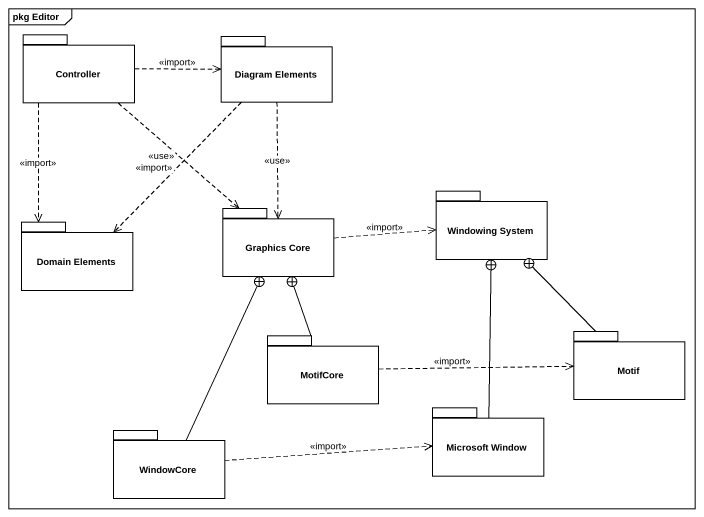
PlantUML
@startuml
mainframe pkg Editor
package Controller {
}
package "Diagram Elements" as Diagram_Elements {
}
package "Graphics Core" as Graphics_Core {
}
package "Windowing System" as Windowing_System {
}
package "Domain Elements" as Domain_Elements {
}
package Motif {
}
package MotifCore {
}
package "Microsoft Window" as Microsoft_Window {
}
package WindowCore {
}
Controller .right.> Diagram_Elements : <<import>>
Controller ..> Graphics_Core : <<use>>
Controller ..> Domain_Elements : <<import>>
Diagram_Elements ..> Graphics_Core : <<use>>
Diagram_Elements ..> Domain_Elements : <<import>>
Graphics_Core .right.> Windowing_System : <<import>>
Motif -up-+ Windowing_System
MotifCore -up-+ Graphics_Core
MotifCore .right.> Motif : <<import>>
Microsoft_Window -up-+ Windowing_System
WindowCore -up-+ Graphics_Core
WindowCore .right.> Microsoft_Window : <<import>>
@enduml
